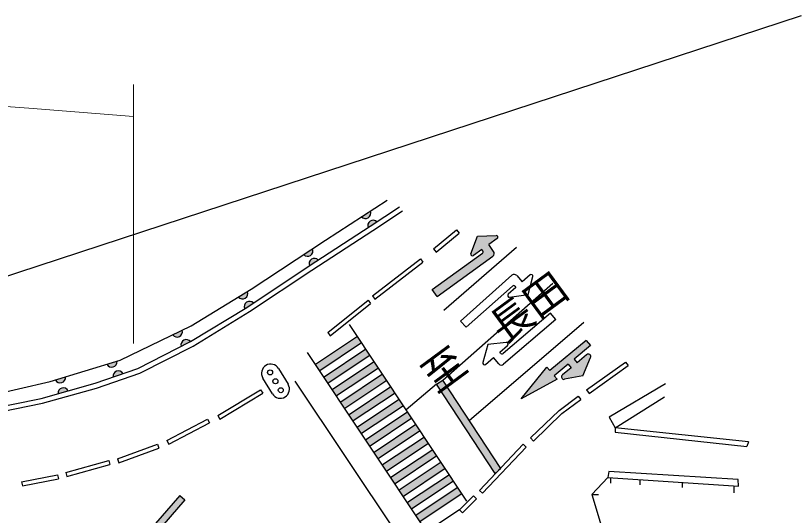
# Model space of a CAD drawing. Units: millimetres at full size, sheet at 1:1000; details may follow other scales. Extents: x 40000 to 680000, y 20000 to 380000.
# Drawn here: x 477928 to 524375, y 309737 to 339545 of the extents above; entities that cross this region are included whole.
import ezdxf
from ezdxf.enums import TextEntityAlignment as Align

# ---------------------------------------------------------------- set-up
doc = ezdxf.new("R2010")
doc.units = ezdxf.units.MM
doc.header["$LTSCALE"] = 1000
for name, color, linetype, lineweight in [('M-BGD', 7, 'Continuous', 25), ('M-STR-HTXT', 7, 'Continuous', 13), ('M-STR-STRC', 7, 'Continuous', 25)]:
    doc.layers.add(name, color=color, linetype=linetype, lineweight=lineweight)
doc.layers.add('M-BMK-HTXT', color=7, linetype='Continuous')
doc.styles.add('ＭＳ ゴシック', font='')
doc.styles.get('ＭＳ ゴシック').set_extended_font_data('MS Gothic')

msp = doc.modelspace()

# ---------------------------------------------------------------- hatches: boundary and pattern name
at = {"layer": 'M-BGD'}
for points in [[(498555, 327544, 0.84072), (499080, 327885)], [(499475, 327243, 0.84072), (498954, 326896)], [(495115, 325294, 0.84072), (495637, 325639)], [(495978, 324967, 0.84072), (495453, 324627)], [(491223, 322761, 0.84072), (491757, 323087)], [(492115, 322405, 0.84072), (491594, 322058)], [(487299, 320508, 0.84072), (487863, 320780)], [(488363, 320099, 0.84072), (487806, 319814)], [(483377, 318753, 0.84072), (483976, 318935)], [(484334, 318188, 0.84072), (483742, 317984)], [(480303, 317822, 0.84072), (480902, 318004)], [(481064, 317164, 0.84072), (480461, 316995)]]:
    msp.add_hatch(color=256, dxfattribs=at).paths.add_polyline_path(points)
at = {"layer": 'M-STR-STRC'}
for points in [[(506144, 325885), (506646, 326248, 0.74206), (506584, 326429), (505473, 326387), (505084, 325346, 0.74206), (505236, 325230), (505738, 325592), (505797, 325511, -0.41421), (505774, 325372), (502770, 323202), (503062, 322797), (506391, 325200, 0.41388), (506437, 325479)], [(498564, 320024), (498315, 320399), (495823, 318740), (496073, 318366)], [(511413, 318843), (511237, 319055), (512209, 319864), (511954, 320170), (509795, 318370), (509619, 318582), (508080, 316683), (510225, 317854), (510049, 318065), (510878, 318756), (511054, 318544), (510540, 318116, 0.77336), (510664, 317853), (511762, 318060), (512219, 319146, 0.78564), (511984, 319319)], [(499063, 319275), (498813, 319650), (496322, 317991), (496571, 317616)], [(499561, 318526), (499312, 318900), (496821, 317242), (497070, 316867)], [(500060, 317777), (499811, 318151), (497320, 316493), (497569, 316118)], [(503409, 317802), (503033, 317555), (506538, 312229), (506870, 312544)], [(500559, 317028), (500310, 317402), (497818, 315744), (498068, 315369)], [(501058, 316278), (500808, 316653), (498317, 314994), (498567, 314620)], [(501557, 315529), (501307, 315904), (498816, 314245), (499065, 313871)], [(502055, 314780), (501806, 315155), (499315, 313496), (499564, 313122)], [(502554, 314031), (502305, 314406), (499813, 312747), (500063, 312372)], [(503053, 313282), (502803, 313656), (500312, 311998), (500562, 311623)], [(503552, 312533), (503302, 312907), (500811, 311249), (501060, 310874)], [(504050, 311784), (503801, 312158), (501310, 310500), (501559, 310125)], [(504549, 311034), (504300, 311409), (501809, 309750), (502058, 309376)], [(486180, 308539), (488021, 310664), (487721, 310924), (485879, 308800), (485672, 308980), (484459, 306858), (486388, 308359)]]:
    msp.add_hatch(color=256, dxfattribs=at).paths.add_polyline_path(points)
h = msp.add_hatch(color=256, dxfattribs=at)
edge = h.paths.add_edge_path()
edge.add_line((507704, 323409), (507770, 323334))
h = msp.add_hatch(color=256, dxfattribs=at)
edge = h.paths.add_edge_path()
edge.add_line((506865, 319400), (506800, 319476))

# ---------------------------------------------------------------- linework, layer by layer
at = {"layer": 'M-BGD'}
for p, q in [((502844, 325636), (504221, 326762)), ((503002, 325443), (504380, 326569)), ((504221, 326762), (504380, 326569)), ((502844, 325636), (503002, 325443)), ((499205, 322832), (502071, 325043)), ((499357, 322634), (502223, 324845)), ((502071, 325043), (502223, 324845)), ((499205, 322832), (499357, 322634)), ((496540, 320641), (498947, 322574)), ((496696, 320446), (499103, 322379)), ((498947, 322574), (499103, 322379)), ((496540, 320641), (496696, 320446)), ((511983, 317219), (514308, 318876)), ((512128, 317015), (514453, 318672)), ((514308, 318876), (514453, 318672)), ((489982, 315689), (492542, 317233)), ((490111, 315475), (492671, 317019)), ((492542, 317233), (492671, 317019)), ((511483, 316850), (511633, 316650)), ((511983, 317219), (512128, 317015)), ((486949, 314209), (489383, 315475)), ((489383, 315475), (489499, 315253)), ((489982, 315689), (490111, 315475)), ((487064, 313988), (489499, 315253)), ((486949, 314209), (487064, 313988)), ((508639, 314355), (508812, 314175)), ((521627, 314123), (521535, 313848)), ((484009, 313105), (486388, 313981)), ((484095, 312871), (486474, 313747)), ((486388, 313981), (486474, 313747)), ((505595, 311226), (508200, 313981)), ((505776, 311055), (508382, 313809)), ((508200, 313981), (508382, 313809)), ((484009, 313105), (484095, 312871)), ((480926, 312305), (483486, 313014)), ((480993, 312064), (483553, 312773)), ((483486, 313014), (483553, 312773)), ((478288, 311739), (480430, 312157)), ((480430, 312157), (480478, 311911)), ((480926, 312305), (480993, 312064)), ((478288, 311739), (478336, 311494)), ((478336, 311494), (480478, 311911)), ((513401, 311980), (513401, 311658)), ((515162, 311865), (515162, 311567)), ((517671, 311700), (517671, 311396)), ((505595, 311226), (505776, 311055)), ((520752, 311498), (520752, 311084)), ((504410, 310075), (505237, 310901)), ((505237, 310901), (505414, 310724)), ((512290, 310975), (512697, 310975)), ((504587, 309898), (505414, 310724)), ((504410, 310075), (502458, 308775)), ((504410, 310075), (504587, 309898))]:
    msp.add_line(p, q, dxfattribs=at)
for points in [[(472105, 316319), (476198, 316844), (479989, 317727), (484160, 318991), (488403, 321042), (491980, 323223), (496401, 326143), (500081, 328536)], [(472158, 315417), (474618, 315728), (479463, 316713), (482665, 317615), (485222, 318492), (488363, 320099), (491723, 322144), (495436, 324615), (499077, 326978), (500829, 328146)], [(472667, 315179), (474667, 315431), (479533, 316422), (482754, 317328), (485340, 318215), (488509, 319837), (491884, 321891), (495601, 324365), (499242, 326728), (500996, 327896)], [(516679, 317589), (513333, 315591), (513690, 314959), (516628, 316815)], [(508639, 314355), (510351, 316001), (511483, 316850)], [(508812, 314175), (510513, 315810), (511633, 316650)], [(521627, 314123), (513690, 314959), (513682, 314704), (521535, 313848)], [(513257, 311989), (512290, 310975), (513030, 308549), (513399, 308549)]]:
    msp.add_lwpolyline(points, dxfattribs=at)
msp.add_lwpolyline([(521025, 311878), (513313, 312360), (513257, 311989), (521044, 311479)], close=True, dxfattribs=at)
for centre, start, end in [((498788, 327760), 222.9226, 23.1403), ((499245, 327024), 43.5691, 203.7868), ((495346, 325512), 223.3333, 23.5511), ((495745, 324751), 42.873, 203.0908), ((491461, 322971), 221.2763, 21.4941), ((491885, 322186), 43.5374, 203.7552), ((487557, 320693), 215.686, 15.9037), ((488109, 319908), 36.9864, 197.2042), ((483661, 318896), 206.7457, 6.9634), ((484056, 318034), 28.8238, 189.0415), ((480586, 317965), 206.7457, 6.9634), ((480777, 317027), 25.6126, 185.8304)]:
    msp.add_arc(centre, 318, start, end, dxfattribs=at)
at = {"layer": 'M-STR-HTXT'}
msp.add_line((484965, 335435), (484965, 319995), dxfattribs=at)
msp.add_lwpolyline([(404939, 337147), (406747, 337191), (435042, 336594), (458176, 335516), (478709, 334021), (484965, 333529)], dxfattribs=at)
at = {"layer": 'M-STR-STRC'}
for p, q in [((437360, 310901), (524802, 339545)), ((505084, 325346), (505473, 326387)), ((505473, 326387), (506584, 326429)), ((506646, 326248), (506144, 325885)), ((503466, 321971), (507808, 325737)), ((506437, 325479), (506144, 325885)), ((502770, 323202), (505774, 325372)), ((503062, 322797), (506391, 325200)), ((505738, 325592), (505236, 325230)), ((505797, 325511), (505738, 325592)), ((504460, 321329), (507529, 324057)), ((507812, 324040), (508144, 323666)), ((508607, 324078), (508144, 323666)), ((508488, 322902), (508770, 323978)), ((503409, 317802), (509977, 323581)), ((504792, 320955), (507562, 323417)), ((507770, 323334), (507307, 322922)), ((507704, 323409), (507770, 323334)), ((503062, 322797), (502770, 323202)), ((507387, 322749), (508488, 322902)), ((509820, 321801), (507006, 319389)), ((510146, 321421), (507028, 318749)), ((510146, 321421), (509820, 321801)), ((504842, 310594), (497836, 321117)), ((504460, 321329), (504792, 320955)), ((504987, 315405), (511826, 321257)), ((498315, 320399), (495823, 318740)), ((498564, 320024), (496073, 318366)), ((507194, 320054), (506090, 319921)), ((511954, 320170), (509795, 318370)), ((511954, 320170), (512209, 319864)), ((498813, 319650), (496322, 317991)), ((506090, 319921), (505789, 318850)), ((506800, 319476), (507271, 319879)), ((512209, 319864), (511237, 319055)), ((503391, 307373), (495345, 319458)), ((499063, 319275), (496571, 317616)), ((505950, 318747), (506421, 319151)), ((506746, 318771), (506421, 319151)), ((506865, 319400), (506800, 319476)), ((511984, 319319), (511413, 318843)), ((511762, 318060), (512219, 319146)), ((499312, 318900), (496821, 317242)), ((510878, 318756), (510049, 318065)), ((510878, 318756), (511054, 318544)), ((511237, 319055), (511413, 318843)), ((493613, 318497), (494182, 317556)), ((499561, 318526), (497070, 316867)), ((508080, 316683), (509619, 318582)), ((509795, 318370), (509619, 318582)), ((511054, 318544), (510540, 318116)), ((493241, 316987), (492672, 317928)), ((494582, 317735), (502587, 305771)), ((499811, 318151), (497320, 316493)), ((500060, 317777), (497569, 316118)), ((503033, 317555), (503409, 317802)), ((506870, 312544), (503409, 317802)), ((510225, 317854), (508080, 316683)), ((510225, 317854), (510049, 318065)), ((511762, 318060), (510664, 317853)), ((500310, 317402), (497818, 315744)), ((503033, 317555), (501227, 316024)), ((506538, 312229), (503033, 317555)), ((500559, 317028), (498068, 315369)), ((500808, 316653), (498317, 314994)), ((501058, 316278), (498567, 314620)), ((501307, 315904), (498816, 314245)), ((501557, 315529), (499065, 313871)), ((501806, 315155), (499315, 313496)), ((502055, 314780), (499564, 313122)), ((502305, 314406), (499813, 312747)), ((502554, 314031), (500063, 312372)), ((502803, 313656), (500312, 311998)), ((503053, 313282), (500562, 311623)), ((503302, 312907), (500811, 311249)), ((503552, 312533), (501060, 310874)), ((503801, 312158), (501310, 310500)), ((506538, 312229), (506870, 312544)), ((504050, 311784), (501559, 310125)), ((504300, 311409), (501809, 309750)), ((487721, 310924), (485879, 308800)), ((487721, 310924), (488021, 310664)), ((504549, 311034), (502058, 309376)), ((504549, 311034), (502058, 309376)), ((488021, 310664), (486180, 308539))]:
    msp.add_line(p, q, dxfattribs=at)
for centre in [(493104, 318266), (493424, 317735), (493745, 317205)]:
    msp.add_circle(centre, 150, dxfattribs=at)
for centre, radius, start, end in [((506588, 326329), 100, 305.831, 92.1409), ((505177, 325311), 100, 159.5211, 305.831), ((505716, 325453), 100, 305.831, 35.831), ((506274, 325363), 200, 305.831, 35.7667), ((507662, 323907), 200, 41.6911, 131.6267), ((508674, 324003), 100, 345.3168, 131.6267), ((507629, 323342), 100, 41.6267, 131.6267), ((507373, 322848), 100, 131.6267, 277.9366), ((507206, 319955), 100, 310.5944, 96.9043), ((506941, 319465), 100, 220.5944, 310.5944), ((512080, 319204), 150, 337.18, 129.7987), ((493143, 318213), 550, 121.1548, 211.1548), ((493143, 318213), 550, 31.1548, 121.1548), ((505885, 318823), 100, 164.2845, 310.5944), ((506898, 318901), 200, 220.6587, 310.5944), ((510636, 318001), 150, 129.7987, 280.6668), ((493712, 317271), 550, 301.1548, 31.1548), ((493712, 317271), 550, 211.1548, 301.1548)]:
    msp.add_arc(centre, radius, start, end, dxfattribs=at)

# ---------------------------------------------------------------- texts
at = {"layer": 'M-BMK-HTXT', "style": 'ＭＳ ゴシック'}
msp.add_text('至\u3000長田', height=1833, rotation=36.393, dxfattribs=at).set_placement((503338, 316525), align=Align.BOTTOM_LEFT)

doc.saveas('drawing.dxf')
